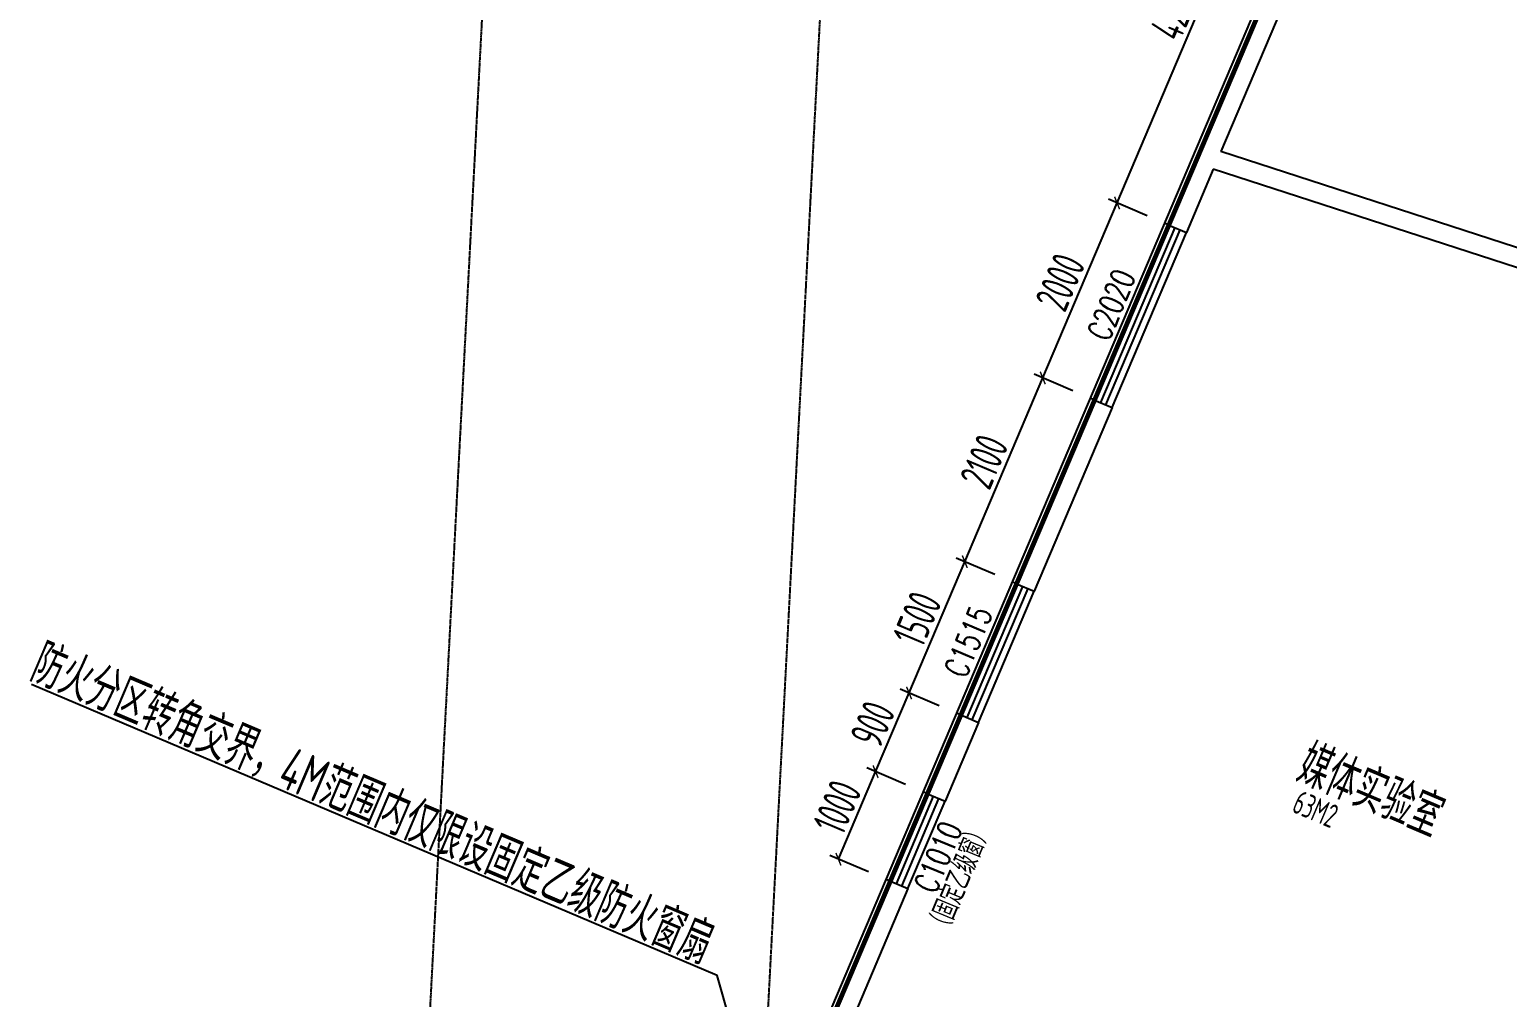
# Model space of a CAD drawing. Extents: x 11778731 to 12007717, y -6694179 to -6363962.
# Drawn here: x 11891044 to 11906590, y -6388502 to -6378320 of the extents above; entities that cross this region are included whole.
import ezdxf
from ezdxf.enums import TextEntityAlignment as Align

# ---------------------------------------------------------------- set-up
doc = ezdxf.new("R2010")
doc.units = 0
doc.header["$LTSCALE"] = 10
doc.header["$MEASUREMENT"] = 0
doc.linetypes.add('A3-RG-axis-100$0$CENTER', pattern=[2, 1.25, -0.25, 0.25, -0.25])
doc.linetypes.add('A3-RI-3F$0$DASH', pattern=[0.35, 0.25, -0.1])
for name, color, linetype in [('A3-RB-3F-100$0$A-DIMS-100', 1, 'Continuous'), ('A3-RG-axis-100$0$A-GRID', 1, 'A3-RG-axis-100$0$CENTER'), ('A3-RI-3F$0$A-FLOR', 2, 'Continuous'), ('A3-RI-3F$0$A-GLAZ', 140, 'Continuous'), ('A3-RI-3F$0$A-WALL', 7, 'Continuous'), ('A3-RI-3F$0$A-WALL-FINI', 95, 'Continuous'), ('A3-SYMB-3F-100$0$A-SYMB', 4, 'Continuous'), ('A3-SYMB-3F-100$0$A-SYMB-AREA', 4, 'Continuous'), ('A3-SYMB-3F-100$0$A-SYMB-DOOR', 3, 'Continuous'), ('A3-SYMB-3F-100$0$A-SYMB-DOOR1', 3, 'Continuous'), ('A3-SYMB-3F-100$0$A-SYMB-DOOR2', 3, 'Continuous'), ('A3-SYMB-3F-100$0$A-SYMB-DOOR3', 3, 'Continuous'), ('A3-SYMB-3F-100$0$A-SYMB-NAME', 4, 'Continuous'), ('A3-SYMB-3F-100$0$A-SYMB-NAME-E', 4, 'Continuous')]:
    doc.layers.add(name, color=color, linetype=linetype)
doc.styles.add('A3-RB-3F-100$0$XD2008', font='xd-hzs.shx', dxfattribs={"width": 0.7, "bigfont": 'xd-hztxt.shx'})
doc.styles.add('A3-SYMB-3F-100$0$ECADI', font='hzs.shx', dxfattribs={"width": 0.7, "bigfont": 'hztxt.shx'})
doc.styles.add('A3-SYMB-3F-100$0$ECADI-TXT', font='simplex.shx', dxfattribs={"bigfont": 'hztxt.shx'})
doc.dimstyles.new('A3-RB-3F-100$0$XD100$0', dxfattribs={"dimscale": 100, "dimtxt": 3.5, "dimasz": 1, "dimexe": 1, "dimexo": 2, "dimgap": 0.5, "dimtad": 1, "dimdec": 0, "dimdsep": 46, "dimtxsty": 'A3-RB-3F-100$0$XD2008', "dimblk1": 'A3-RB-3F-100$0$_ARCHTICK', "dimblk2": 'A3-RB-3F-100$0$_ARCHTICK', "dimsah": 1, "dimcen": 2.5, "dimclrt": 4, "dimaunit": 1, "dimadec": 0, "dimazin": 0, "dimtfac": 1, "dimtdec": 0, "dimtix": 1, "dimtmove": 0, "dimatfit": 3, "dimfxl": 0, "dimtolj": 1, "dimtzin": 0, "dimarcsym": 0})

# ---------------------------------------------------------------- blocks, each defined once
blk = doc.blocks.new('A3-RI-3F')
at = {"layer": 'A3-RI-3F$0$A-FLOR', "linetype": 'A3-RI-3F$0$DASH', "const_width": 50}
blk.add_lwpolyline([(11907835, -6369053), (11898727, -6390511)], dxfattribs=at)
at = {"layer": 'A3-RI-3F$0$A-GLAZ'}
for p, q in [((11902248, -6382217), (11903029, -6380376)), ((11902312, -6382244), (11903094, -6380403)), ((11902367, -6382267), (11903149, -6380426)), ((11902432, -6382295), (11903213, -6380454)), ((11900841, -6385530), (11901427, -6384150)), ((11900906, -6385558), (11901492, -6384177)), ((11900961, -6385581), (11901547, -6384200)), ((11901025, -6385609), (11901611, -6384228)), ((11900099, -6387279), (11900490, -6386359)), ((11900163, -6387307), (11900554, -6386386)), ((11900218, -6387330), (11900609, -6386410)), ((11900283, -6387357), (11900674, -6386437))]:
    blk.add_line(p, q, dxfattribs=at)
at = {"layer": 'A3-RI-3F$0$A-WALL'}
for p, q in [((11904670, -6376509), (11903029, -6380376)), ((11904854, -6376588), (11903574, -6379603)), ((11914892, -6383280), (11903574, -6379603)), ((11903496, -6379788), (11903213, -6380454)), ((11914070, -6383223), (11903496, -6379788)), ((11903029, -6380376), (11903213, -6380454)), ((11902248, -6382217), (11901427, -6384150)), ((11902432, -6382295), (11901611, -6384228)), ((11902248, -6382217), (11902432, -6382295)), ((11901427, -6384150), (11901611, -6384228)), ((11900841, -6385530), (11900490, -6386359)), ((11900841, -6385530), (11901025, -6385609)), ((11901025, -6385609), (11900674, -6386437)), ((11900490, -6386359), (11900674, -6386437)), ((11900099, -6387279), (11897656, -6393034)), ((11900099, -6387279), (11900283, -6387357)), ((11900283, -6387357), (11897918, -6392928))]:
    blk.add_line(p, q, dxfattribs=at)
at = {"layer": 'A3-RI-3F$0$A-WALL-FINI'}
for p, q in [((11904624, -6376490), (11897610, -6393014)), ((11903029, -6380376), (11902983, -6380356)), ((11902248, -6382217), (11902202, -6382197)), ((11901427, -6384150), (11901381, -6384130)), ((11900841, -6385530), (11900795, -6385511)), ((11900490, -6386359), (11900444, -6386339)), ((11900099, -6387279), (11900053, -6387260))]:
    blk.add_line(p, q, dxfattribs=at)
blk = doc.blocks.new('A3-RG-axis-100')
at = {"layer": 'A3-RG-axis-100$0$A-GRID'}
for p, q in [((11893449.6, -6423158.3), (11896491.4, -6365116.8)), ((11896925.9, -6424656.2), (11900036.5, -6365302.6))]:
    blk.add_line(p, q, dxfattribs=at)
blk = doc.blocks.new('A3-SYMB-3F-100$0$ECADI-TAG-ROOM')
at = {"layer": 'A3-SYMB-3F-100$0$A-SYMB-AREA', "style": 'A3-SYMB-3F-100$0$ECADI', "width": 0.7}
blk.add_attdef('340M2', text='', height=2.5, dxfattribs=at).set_placement((7.17, -1.75), align=Align.MIDDLE_LEFT)
at = {"layer": 'A3-SYMB-3F-100$0$A-SYMB-NAME', "style": 'A3-SYMB-3F-100$0$ECADI', "width": 0.7}
blk.add_attdef('CHINESENAME', (-5.13, 0.09), '', height=4.5, dxfattribs=at)
at = {"layer": 'A3-SYMB-3F-100$0$A-SYMB-NAME-E', "style": 'A3-SYMB-3F-100$0$ECADI', "width": 0.7}
for tag, p in [('ENGLISHHIGH', (-5.13, 8.04)), ('ENGLISHLOW', (-5.13, 4.84))]:
    blk.add_attdef(tag, p, '', height=2.5, dxfattribs=at)
blk = doc.blocks.new('A3-SYMB-3F-100$0$ECADI-TAG-DOOR')
at = {"layer": 'A3-SYMB-3F-100$0$A-SYMB-DOOR', "style": 'A3-SYMB-3F-100$0$ECADI-TXT', "width": 0.7}
for tag, p in [('门窗主编号1', (-6.41, 7.26)), ('门窗主编号2', (2.08, 7.26))]:
    blk.add_attdef(tag, p, '', height=2.5, dxfattribs=at)
at = {"layer": 'A3-SYMB-3F-100$0$A-SYMB-DOOR', "style": 'A3-SYMB-3F-100$0$ECADI-TXT', "width": 0.7, "flags": 1}
for tag, p in [('洞口尺寸(宽X高)', (-6.42, 1.62)), ('备注', (-6.39, -1.21))]:
    blk.add_attdef(tag, p, '', height=2.5, dxfattribs=at)
at = {"layer": 'A3-SYMB-3F-100$0$A-SYMB-DOOR1', "style": 'A3-SYMB-3F-100$0$ECADI-TXT', "width": 0.7}
blk.add_attdef('门窗辅编号1', (-6.41, 4.41), '', height=2.5, dxfattribs=at)
at = {"layer": 'A3-SYMB-3F-100$0$A-SYMB-DOOR2', "style": 'A3-SYMB-3F-100$0$ECADI-TXT', "width": 0.7}
blk.add_attdef('门窗辅编号2', (-2.86, 4.41), '', height=2.5, dxfattribs=at)
at = {"layer": 'A3-SYMB-3F-100$0$A-SYMB-DOOR3', "style": 'A3-SYMB-3F-100$0$ECADI-TXT', "width": 0.7}
blk.add_attdef('门窗辅编号3', (2.32, 4.41), '', height=2.5, dxfattribs=at)
blk = doc.blocks.new('A3-SYMB-3F-100')
at = {"layer": 'A3-SYMB-3F-100$0$A-SYMB'}
blk.add_lwpolyline([(11898818, -6390169), (11898276, -6388272), (11891063, -6385210)], dxfattribs=at)
ref = blk.add_blockref('A3-SYMB-3F-100$0$ECADI-TAG-ROOM', (11897106, -6387733), dxfattribs=dict(at, xscale=-99.99999999989049, yscale=100.0000000001164, rotation=337.0000302379678))
ref.add_attrib('CHINESENAME', '防火分区转角交界，4M范围内仅限设固定乙级防火窗扇', (11891021, -6385163), dxfattribs={"height": 450, "rotation": 337, "style": 'A3-SYMB-3F-100$0$ECADI', "width": 0.7})
ref = blk.add_blockref('A3-SYMB-3F-100$0$ECADI-TAG-ROOM', (11904810, -6386432), dxfattribs=dict(at, xscale=99.99999999989046, yscale=100.0000000001164, rotation=337))
ref.add_attrib('CHINESENAME', '媒体实验室 ', (11904342, -6386223), dxfattribs={"height": 450, "rotation": 337, "style": 'A3-SYMB-3F-100$0$ECADI', "width": 0.7})
ref.add_attrib('340M2', '63M2', dxfattribs={"height": 250, "rotation": 337, "style": 'A3-SYMB-3F-100$0$ECADI', "width": 0.7}).set_placement((11904359, -6386430), align=Align.MIDDLE_LEFT)
at = {"layer": 'A3-SYMB-3F-100$0$A-SYMB-DOOR1'}
ref = blk.add_blockref('A3-SYMB-3F-100$0$ECADI-TAG-DOOR', (11903445, -6380979), dxfattribs=dict(at, xscale=99.99999999997299, yscale=100, zscale=100, rotation=67.46623956748535))
ref.add_attrib('门窗主编号1', 'C2020', dxfattribs={"height": 250, "rotation": 67.4662, "style": 'A3-SYMB-3F-100$0$ECADI-TXT', "width": 0.7}).set_placement((11902684, -6380913), align=Align.RIGHT)
ref = blk.add_blockref('A3-SYMB-3F-100$0$ECADI-TAG-DOOR', (11901941, -6384523), dxfattribs=dict(at, xscale=99.99999999997299, yscale=100, zscale=100, rotation=67.46623956748535))
ref.add_attrib('门窗主编号1', 'C1515', dxfattribs={"height": 250, "rotation": 67.4662, "style": 'A3-SYMB-3F-100$0$ECADI-TXT', "width": 0.7}).set_placement((11901180, -6384457), align=Align.RIGHT)
ref = blk.add_blockref('A3-SYMB-3F-100$0$ECADI-TAG-DOOR', (11901624, -6386790), dxfattribs=dict(at, xscale=99.99999999997299, yscale=100, zscale=100, rotation=67.46623956748535))
ref.add_attrib('门窗主编号1', 'C1010', dxfattribs={"height": 250, "rotation": 67.4662, "style": 'A3-SYMB-3F-100$0$ECADI-TXT', "width": 0.7}).set_placement((11900863, -6386723), align=Align.RIGHT)
ref = blk.add_blockref('A3-SYMB-3F-100$0$ECADI-TAG-DOOR', (11901930, -6386801), dxfattribs=dict(at, xscale=99.99999999997299, yscale=100, zscale=100, rotation=67.46623956748535))
ref.add_attrib('门窗主编号1', '（固定乙级窗）', dxfattribs={"height": 250, "rotation": 67.4662, "style": 'A3-SYMB-3F-100$0$ECADI-TXT', "width": 0.7}).set_placement((11901169, -6386734), align=Align.RIGHT)
blk = doc.blocks.new('A3-RB-3F-100$0$_ARCHTICK')
at = {"color": 0, "linetype": 'ByBlock', "const_width": 0.15}
blk.add_lwpolyline([(-0.5, -0.5), (0.5, 0.5)], dxfattribs=at)
blk = doc.blocks.new('*D679')
at = {"layer": 'A3-RB-3F-100$0$A-DIMS-100', "color": 0, "lineweight": -2}
for p, q in [((11904440, -6376412), (11904033, -6376239)), ((11902484, -6380144), (11904125, -6376278)), ((11902799, -6380278), (11902392, -6380105))]:
    blk.add_line(p, q, dxfattribs=at)
at = {"layer": 'A3-RB-3F-100$0$A-DIMS-100', "color": 0, "lineweight": -2, "xscale": 100, "yscale": 100, "zscale": 100}
for p, rotation in [((11904125, -6376278), 66.9999999998923), ((11902484, -6380144), 246.9999999998923)]:
    blk.add_blockref('A3-RB-3F-100$0$_ARCHTICK', p, dxfattribs=dict(at, rotation=rotation))
at = {"layer": 'A3-RB-3F-100$0$A-DIMS-100', "color": 4, "insert": (11903097, -6378123), "char_height": 350, "attachment_point": 5, "rotation": 67, "style": 'A3-RB-3F-100$0$XD2008'}
blk.add_mtext('\\A1;4200', dxfattribs=at)
blk = doc.blocks.new('*D680')
at = {"layer": 'A3-RB-3F-100$0$A-DIMS-100', "color": 0, "lineweight": -2}
for p, q in [((11901702, -6381985), (11902484, -6380144)), ((11902799, -6380278), (11902392, -6380105)), ((11902018, -6382119), (11901610, -6381946))]:
    blk.add_line(p, q, dxfattribs=at)
at = {"layer": 'A3-RB-3F-100$0$A-DIMS-100', "color": 0, "lineweight": -2, "xscale": 100, "yscale": 100, "zscale": 100}
for p, rotation in [((11902484, -6380144), 66.99999999990206), ((11901702, -6381985), 246.999999999902)]:
    blk.add_blockref('A3-RB-3F-100$0$_ARCHTICK', p, dxfattribs=dict(at, rotation=rotation))
at = {"layer": 'A3-RB-3F-100$0$A-DIMS-100', "color": 4, "insert": (11901886, -6380977), "char_height": 350, "attachment_point": 5, "rotation": 67, "style": 'A3-RB-3F-100$0$XD2008'}
blk.add_mtext('\\A1;2000', dxfattribs=at)
blk = doc.blocks.new('*D681')
at = {"layer": 'A3-RB-3F-100$0$A-DIMS-100', "color": 0, "lineweight": -2}
for p, q in [((11900882, -6383918), (11901702, -6381985)), ((11902018, -6382119), (11901610, -6381946)), ((11901197, -6384052), (11900790, -6383879))]:
    blk.add_line(p, q, dxfattribs=at)
at = {"layer": 'A3-RB-3F-100$0$A-DIMS-100', "color": 0, "lineweight": -2, "xscale": 100, "yscale": 100, "zscale": 100}
for p, rotation in [((11901702, -6381985), 66.99999999988447), ((11900882, -6383918), 246.9999999998845)]:
    blk.add_blockref('A3-RB-3F-100$0$_ARCHTICK', p, dxfattribs=dict(at, rotation=rotation))
at = {"layer": 'A3-RB-3F-100$0$A-DIMS-100', "color": 4, "insert": (11901085, -6382864), "char_height": 350, "attachment_point": 5, "rotation": 67, "style": 'A3-RB-3F-100$0$XD2008'}
blk.add_mtext('\\A1;2100', dxfattribs=at)
blk = doc.blocks.new('*D682')
at = {"layer": 'A3-RB-3F-100$0$A-DIMS-100', "color": 0, "lineweight": -2}
for p, q in [((11900296, -6385299), (11900882, -6383918)), ((11901197, -6384052), (11900790, -6383879)), ((11900611, -6385433), (11900203, -6385260))]:
    blk.add_line(p, q, dxfattribs=at)
at = {"layer": 'A3-RB-3F-100$0$A-DIMS-100', "color": 0, "lineweight": -2, "xscale": 100, "yscale": 100, "zscale": 100}
for p, rotation in [((11900882, -6383918), 66.99999999990807), ((11900296, -6385299), 246.999999999908)]:
    blk.add_blockref('A3-RB-3F-100$0$_ARCHTICK', p, dxfattribs=dict(at, rotation=rotation))
at = {"layer": 'A3-RB-3F-100$0$A-DIMS-100', "color": 4, "insert": (11900381, -6384520), "char_height": 350, "attachment_point": 5, "rotation": 67, "style": 'A3-RB-3F-100$0$XD2008'}
blk.add_mtext('\\A1;1500', dxfattribs=at)
blk = doc.blocks.new('*D683')
at = {"layer": 'A3-RB-3F-100$0$A-DIMS-100', "color": 0, "lineweight": -2}
for p, q in [((11900611, -6385433), (11900203, -6385260)), ((11899944, -6386127), (11900296, -6385299)), ((11900259, -6386261), (11899852, -6386088))]:
    blk.add_line(p, q, dxfattribs=at)
at = {"layer": 'A3-RB-3F-100$0$A-DIMS-100', "color": 0, "lineweight": -2, "xscale": 100, "yscale": 100, "zscale": 100}
for p, rotation in [((11900296, -6385299), 66.99999999988026), ((11899944, -6386127), 246.9999999998803)]:
    blk.add_blockref('A3-RB-3F-100$0$_ARCHTICK', p, dxfattribs=dict(at, rotation=rotation))
at = {"layer": 'A3-RB-3F-100$0$A-DIMS-100', "color": 4, "insert": (11899913, -6385625), "char_height": 350, "attachment_point": 5, "rotation": 67, "style": 'A3-RB-3F-100$0$XD2008'}
blk.add_mtext('\\A1;900', dxfattribs=at)
blk = doc.blocks.new('*D684')
at = {"layer": 'A3-RB-3F-100$0$A-DIMS-100', "color": 0, "lineweight": -2}
for p, q in [((11899553, -6387048), (11899944, -6386127)), ((11900259, -6386261), (11899852, -6386088)), ((11899869, -6387182), (11899461, -6387009))]:
    blk.add_line(p, q, dxfattribs=at)
at = {"layer": 'A3-RB-3F-100$0$A-DIMS-100', "color": 0, "lineweight": -2, "xscale": 100, "yscale": 100, "zscale": 100}
for p, rotation in [((11899944, -6386127), 66.99999999992892), ((11899553, -6387048), 246.9999999999289)]:
    blk.add_blockref('A3-RB-3F-100$0$_ARCHTICK', p, dxfattribs=dict(at, rotation=rotation))
at = {"layer": 'A3-RB-3F-100$0$A-DIMS-100', "color": 4, "insert": (11899541, -6386500), "char_height": 350, "attachment_point": 5, "rotation": 67, "style": 'A3-RB-3F-100$0$XD2008'}
blk.add_mtext('\\A1;1000', dxfattribs=at)
blk = doc.blocks.new('A3-RB-3F-100')
at = {"layer": 'A3-RB-3F-100$0$A-DIMS-100'}
for p1, p2, picture, middle in [((11902983.3, -6380356), (11904624.3, -6376489.9), '*D679', (11903097.1, -6378122.9)), ((11902201.8, -6382197), (11902983.3, -6380356), '*D680', (11901885.8, -6380976.5)), ((11901381.3, -6384130.1), (11902201.8, -6382197), '*D681', (11901084.8, -6382863.5)), ((11900795.2, -6385510.8), (11901381.3, -6384130.1), '*D682', (11900381.5, -6384520.5)), ((11900443.5, -6386339.3), (11900795.2, -6385510.8), '*D683', (11899912.6, -6385625.1)), ((11900052.8, -6387259.8), (11900443.5, -6386339.3), '*D684', (11899541.4, -6386499.5))]:
    dim = blk.add_aligned_dim(p1=p1, p2=p2, distance=542.8, dimstyle='A3-RB-3F-100$0$XD100$0', dxfattribs=at)
    dim.commit()
    dim.dimension.update_dxf_attribs({"geometry": picture, "text_midpoint": middle})

msp = doc.modelspace()

# ---------------------------------------------------------------- block references
for name in ['A3-RG-axis-100', 'A3-RB-3F-100', 'A3-RI-3F', 'A3-RI-3F', 'A3-RI-3F', 'A3-SYMB-3F-100', 'A3-SYMB-3F-100']:
    msp.add_blockref(name, (0, 0))

doc.saveas('drawing.dxf')
